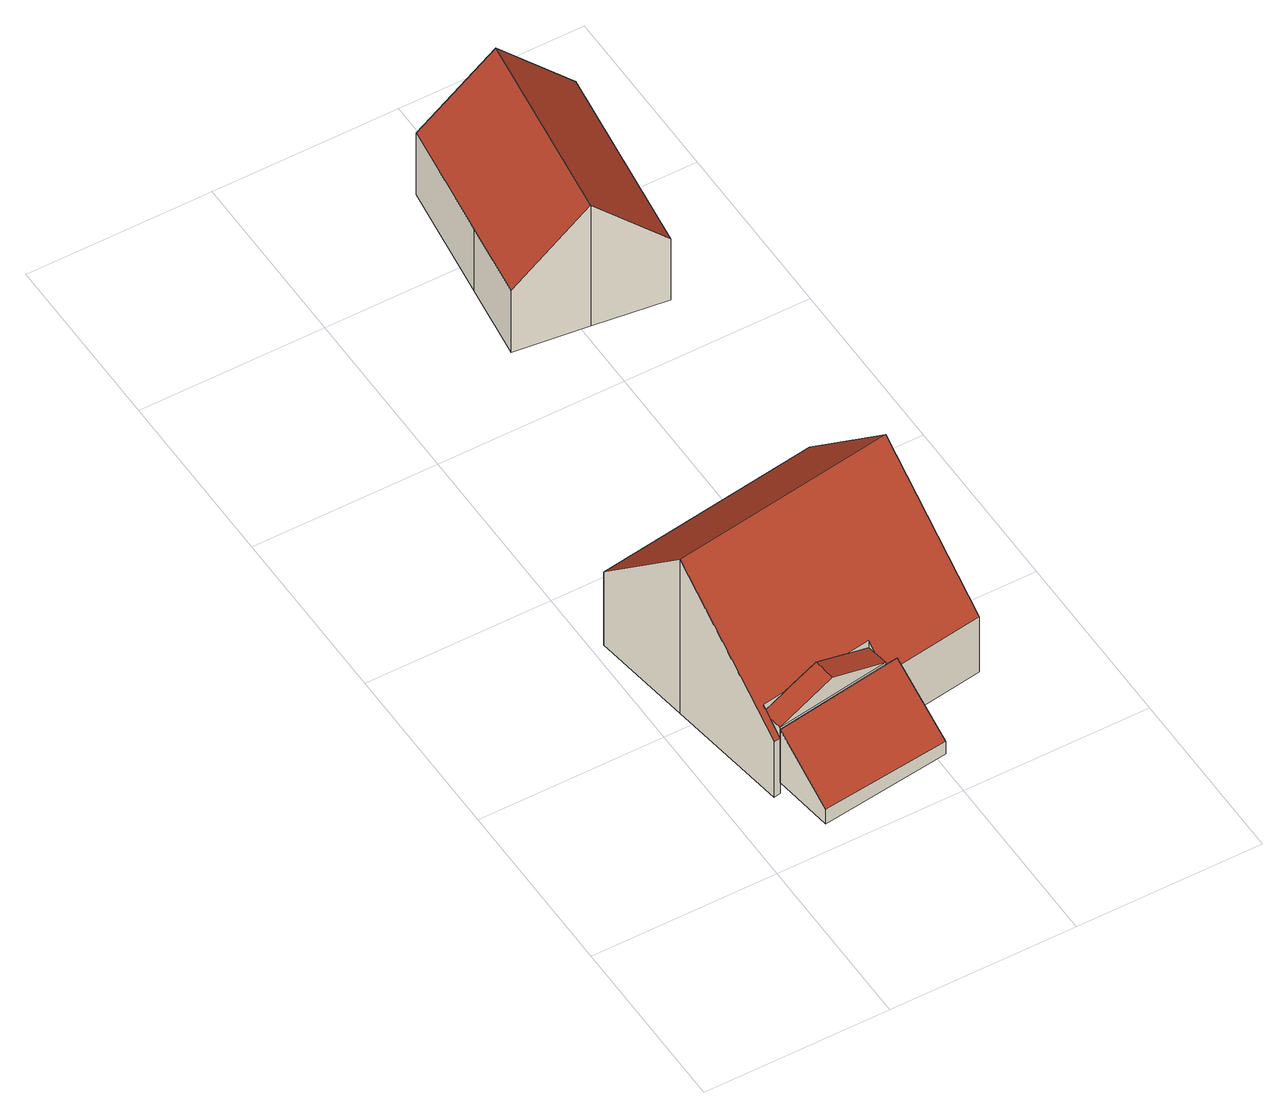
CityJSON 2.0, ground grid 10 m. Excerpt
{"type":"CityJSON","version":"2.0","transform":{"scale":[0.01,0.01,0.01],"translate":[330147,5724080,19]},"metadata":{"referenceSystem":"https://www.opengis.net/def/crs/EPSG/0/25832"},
"CityObjects":{
"building1":{"type":"Building","attributes":{"Geometrietyp2DReferenz":"3000","Gemeindeschluessel":"05170048","function":"51009_1610","roofType":"2100","measuredHeight":3.58},"geometry":[{"type":"Solid","lod":"2","boundaries":[[[[0,1,2,3]],[[4,5,1,0]],[[6,7,5,4]],[[8,9,7,6]],[[3,2,9,8]],[[6,4,0,3,8]],[[1,5,7,9,2]]]],"semantics":{"surfaces":[{"type":"WallSurface"},{"type":"RoofSurface"},{"type":"GroundSurface"}],"values":[[0,0,0,0,0,1,2]]}}]},
"building2":{"type":"Building","attributes":{"Gemeindeschluessel":"05170048","Geometrietyp2DReferenz":"3000","function":"31001_1010"},"address":[{"country":"Germany","locality":"Wesel","thoroughfareNumber":"15","thoroughfareName":"Papenweg"}],"children":["building2-1","building2-2"]},
"building2-1":{"type":"BuildingPart","attributes":{"roofType":"3100","measuredHeight":10.39},"parents":["building2"],"geometry":[{"type":"MultiSurface","lod":"2","boundaries":[[[10,11,12,13]],[[14,15,11,10]],[[16,17,15,14]],[[18,19,17,16]],[[20,21,19,18]],[[22,23,21,20]],[[24,25,23,22]],[[26,27,25,24]],[[28,29,27,26]],[[10,13,30,31,28,26,24,14]],[[22,20,18,16,14,24]],[[32,12,11,15,17,19,21,23,25,27,29,33]],[[34,35,32,33]],[[31,36,37]],[[30,38,39]],[[35,34,37,38]],[[36,39,38,37]],[[35,40,12,32]],[[30,41,38]],[[38,41,13,40,35]],[[34,33,29,42]],[[31,37,43]],[[28,43,37,34,42]]],"semantics":{"surfaces":[{"type":"WallSurface"},{"type":"RoofSurface"},{"type":"GroundSurface"},{"type":"ClosureSurface"}],"values":[0,0,0,0,0,0,0,0,0,1,1,2,0,0,0,3,3,0,0,3,0,0,3]}}]},
"building2-2":{"type":"BuildingPart","attributes":{"roofType":"3100","measuredHeight":4.89},"address":[{"country":"Germany","locality":"Wesel","thoroughfareNumber":"15","thoroughfareName":"Papenweg"}],"parents":["building2"],"geometry":[{"type":"MultiSurface","lod":"2","boundaries":[[[44,40,42,45]],[[45,46,44]],[[37,47,46,45]],[[44,46,47,38]],[[42,40,35,34]],[[45,28,43]],[[37,43,28,42,34]],[[44,41,13]],[[13,41,38,35,40]],[[38,37,34,35]],[[36,39,47]],[[38,39,36,37]]],"semantics":{"surfaces":[{"type":"WallSurface"},{"type":"RoofSurface"},{"type":"GroundSurface"},{"type":"ClosureSurface"}],"values":[0,0,1,1,2,0,3,0,3,3,0,3]}}]},
"building3":{"type":"Building","attributes":{"Geometrietyp2DReferenz":"3000","Gemeindeschluessel":"05170048","function":"31001_2463","roofType":"1000","measuredHeight":2.23},"address":[{"country":"Germany","locality":"Wesel","thoroughfareNumber":"15","thoroughfareName":"Papenweg"}],"geometry":[{"type":"Solid","lod":"2","boundaries":[[[[48,49,50,51]],[[52,53,49,48]],[[54,55,53,52]],[[51,50,55,54]],[[52,48,51,54]],[[49,53,55,50]]]],"semantics":{"surfaces":[{"type":"WallSurface"},{"type":"RoofSurface"},{"type":"GroundSurface"}],"values":[[0,0,0,0,1,2]]}}]},
"building4":{"type":"Building","attributes":{"Geometrietyp2DReferenz":"3000","Gemeindeschluessel":"05170048","function":"31001_1010","roofType":"3100","measuredHeight":8.16},"address":[{"country":"Germany","locality":"Wesel","thoroughfareNumber":"28","thoroughfareName":"Papenweg"}],"geometry":[{"type":"Solid","lod":"2","boundaries":[[[[56,57,58,59]],[[60,61,57,56]],[[62,63,61,60]],[[64,65,63,62]],[[66,67,65,64]],[[68,69,67,66]],[[59,58,69,68]],[[62,60,56,59,64]],[[68,66,64,59]],[[57,61,63,65,67,69,58]]]],"semantics":{"surfaces":[{"type":"WallSurface"},{"type":"RoofSurface"},{"type":"GroundSurface"}],"values":[[0,0,0,0,0,0,0,1,1,2]]}}]}
},
"vertices":[
[272,420,504],[272,420,146],[318,90,146],[318,90,242],[898,515,504],[898,515,146],[964,525,504],[964,525,146],[1015,179,229],[1015,179,146],
[236,415,443],[236,415,71],[272,420,71],[272,420,442],[141,1087,1110],[141,1087,71],[141,1089,1108],[141,1089,71],[64,1636,565],[64,1636,71],[1277,1814,565],[1277,1814,71],[1339,1376,1002],[1339,1376,71],[1354,1267,1110],[1354,1267,71],[1449,598,443],[1449,598,71],[898,515,442],[898,515,71],[255,543,565],[880,637,565],[255,543,71],[880,637,71],[880,637,147],[255,543,147],[756,618,565],[880,637,518],[255,543,518],[380,562,565],[272,420,147],[262,496,518],[898,515,147],[887,590,518],
[272,420,518],[898,515,518],[585,468,636],[568,590,636],
[1559,1943,322],[1559,1943,98],[1267,1902,98],[1267,1902,322],[1636,1389,322],[1636,1389,98],[1346,1348,322],[1346,1348,98],
[606,3350,579],[606,3350,165],[1004,3300,165],[1004,3300,980],[661,3768,579],[661,3768,165],[746,4422,579],[746,4422,165],[1143,4370,980],[1143,4370,165],[1540,4318,579],[1540,4318,165],[1402,3250,579],[1402,3250,165]
]}
